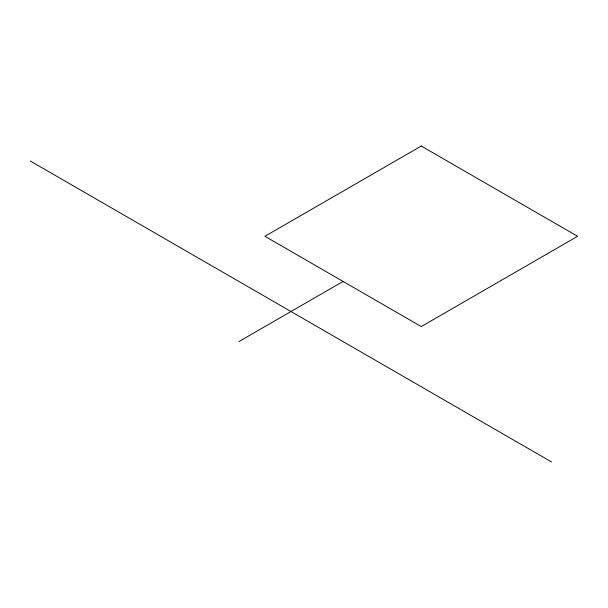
<?xml version="1.0" encoding="UTF-8"?>
<svg xmlns="http://www.w3.org/2000/svg" width="608" height="608" viewBox="0 0 608 608"><rect width="100%" height="100%" fill="white"/><g stroke="black" fill="none" stroke-linecap="round" stroke-linejoin="round"><path stroke-width="0.91" d="M238.86 341.612L343.087 281.436M30.4 161.082L551.54 461.958M421.26 146.042L264.913 236.299L421.26 326.564L577.6 236.299L421.26 146.042"/></g></svg>
